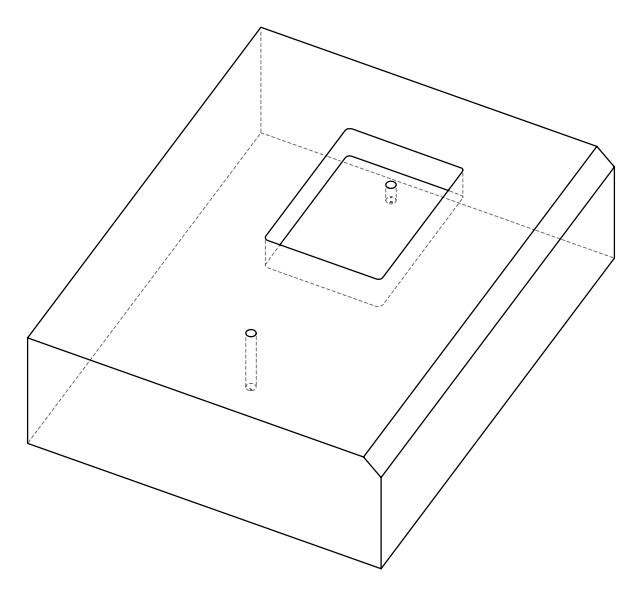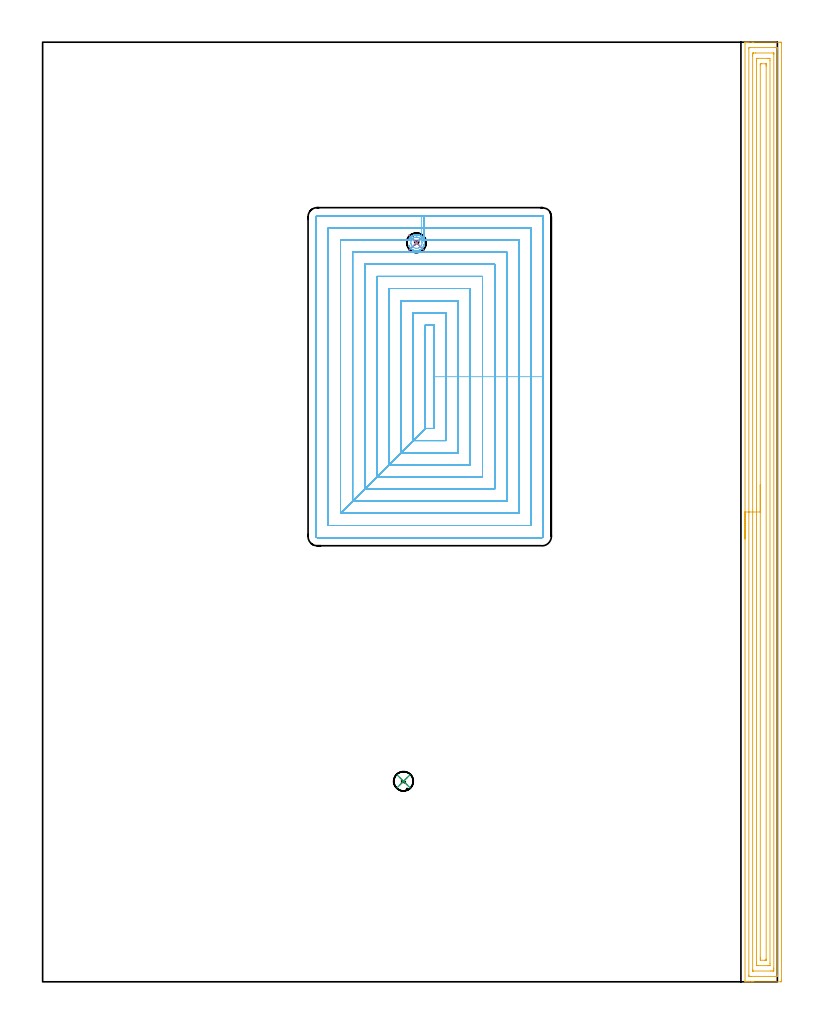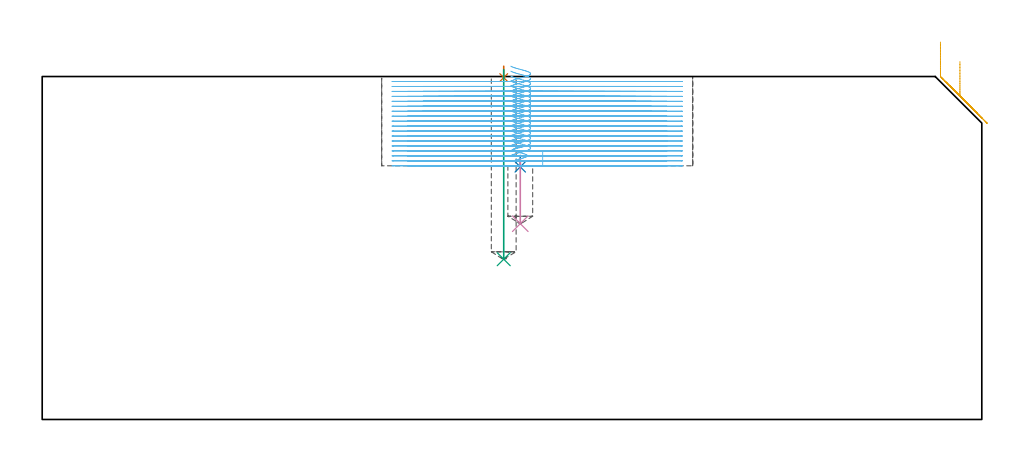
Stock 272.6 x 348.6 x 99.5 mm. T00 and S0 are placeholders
(PLAN: 6 operations, 3 tool changes, 107.4 min)
(1 SPOT_DRILL | STEP1POCKET | NXT0321_9005460120000 | 0.03 min | 0 mm3)
(2 SPOT_DRILL_1 | STEP1POCKET_1 | NXT0321_9005460120000 | 0.03 min | 2801 mm3)
(3 DRILL_BLIND_HOLE_INTO_CENTER | STEP1POCKET | UGT0301_192 | 0.22 min | 2084 mm3)
(4 DRILL_BLIND_HOLE_INTO_CENTER_1 | STEP1POCKET_1 | UGT0301_192 | 0.08 min | 642 mm3)
(5 AREA_MILL | FG_CHAMFER_SURFACE | UGT0205_001 | 14.22 min | 31768 mm3)
(6 MILL_RECTANGULAR_POCKET | POCKET_RECTANGULAR_STRAIGHT | NXT0201_008 | Follow Part, ap 1.5, ae 75% | 92.78 min | 289962 mm3)
(TOOL NXT0321_9005460120000 | NC Spot Drill, 142deg, 12mm, Carbide, Uncoated | D12 PA142 FL30 Z2)
(TOOL UGT0301_192 | Twist Drill 7.2 mm | D7.2 PA118 FL66 Z2)
(TOOL UGT0205_001 | Chamfer Mill 20 x 3 x 45 deg. | D20 FL50 Z2)
(TOOL NXT0201_008 | ENDMILL 6mm [2P460-0600-NA 1630] | D6 FL26 Z6)
(OP 1 SPOT_DRILL)
G17 G21 G94 G90
T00 M6
G54
G17 G0 G90 X133.9 Y74.4 S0 M3
G43 Z109.5 H0
G94 G81 G98 Z99.19 F250. R102.5
G80
M5
M2
(OP 2 SPOT_DRILL_1)
G17 G21 G94 G90
T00 M6
G54
G17 G0 G90 X138.7 Y274.2 S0 M3
G43 Z109.5 H0
G94 G81 G98 Z73.29 F250. R76.6
G80
M5
M2
(OP 3 DRILL_BLIND_HOLE_INTO_CENTER)
G17 G21 G94 G90
T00 M6
G54
G17 G0 G90 X133.9 Y74.4 S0 M3
G43 Z109.5 H0
G94 G81 G98 Z46.5 F250. R101.5
G80
M5
M2
(OP 4 DRILL_BLIND_HOLE_INTO_CENTER_1)
G17 G21 G94 G90
T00 M6
G54
G17 G0 G90 X138.7 Y274.2 S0 M3
G43 Z109.5 H0
G94 G81 G98 Z56.8 F250. R75.6
G80
M5
M2
(OP 5 AREA_MILL)
G17 G21 G94 G90
T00 M6
G54
G17 G0 G90 X260.6 Y164.3 S1061 M3
G43 Z109.5 H0
G94 G1 Y164.338 Z108.628 F250.
Y164.452 Z107.763
Y164.641 Z106.912
Y164.903 Z106.08
Y165.237 Z105.274
Y165.64 Z104.5
Y166.108 Z103.764
Y166.64 Z103.072
Y167.229 Z102.429
Y167.872 Z101.84
Y168.564 Z101.308
Y169.3 Z100.84
Y170.074 Z100.437
Y170.88 Z100.103
Y171.712 Z99.841
Y172.564 Z99.652
Y173.428 Z99.538
Y174.3 Z99.5
Y348.434
X260.603 Y348.591 Z99.488
X260.635 Y348.6 Z99.456
X261.001 Z99.099
X261.363 Z98.737
X262.025 Z98.07
X263.243 Z96.854
X263.8 Z96.295
X273.563 Z86.534
X273.843 Y348.598 Z86.254
X274.092 Y348.59 Z86.006
X274.099 Y348.34 Z85.999
X274.1 Y0.613 Z86.
X274.097 Y0.257 Z86.002
X274.092 Y0.01 Z86.006
X273.841 Y0. Z86.256
X263.8 Z96.295
X263.243 Z96.854
X262.912 Z97.184
X262.356 Z97.741
X262.025 Z98.07
X261.363 Z98.737
X261.001 Z99.099
X260.635 Z99.456
X260.603 Y0.009 Z99.488
X260.6 Y0.167 Z99.5
Y174.3
X262.014 Z98.086
Y346.211
X262.025 Y346.59 Z98.075
X262.517 Y346.599 Z97.583
X271.788 Y346.6 Z88.312
X272.28 Y346.599 Z87.82
X272.675 Y346.59 Z87.425
X272.686 Y346.201 Z87.414
Y346.191
Y2.389
X272.675 Y2.01 Z87.425
X272.183 Y2.001 Z87.917
X262.912 Y2. Z97.188
X262.42 Y2.001 Z97.68
X262.025 Y2.01 Z98.075
X262.014 Y2.399 Z98.086
Y2.409
Y174.3
X263.428 Z96.672
X263.429 Y343.522 Z96.671
X263.43 Y343.894 Z96.67
X263.435 Y344.415 Z96.665
X263.439 Y344.59 Z96.661
X263.619 Y344.597 Z96.481
X263.8 Y344.599 Z96.3
X264.504 Y344.6 Z95.596
X271.084 Y344.599 Z89.016
X271.207 Y344.597 Z88.893
X271.251 Y344.592 Z88.849
X271.266 Y344.588 Z88.834
X271.267 Y344.583 Z88.833
X271.27 Y344.539 Z88.83
X271.271 Y344.415 Z88.829
X271.272 Y344.041 Z88.828
X271.271 Y5.078 Z88.829
X271.27 Y4.706 Z88.83
X271.265 Y4.185 Z88.835
X271.261 Y4.01 Z88.839
X271.081 Y4.003 Z89.019
X270.9 Y4.001 Z89.2
X270.197 Y4. Z89.903
X263.616 Y4.001 Z96.484
X263.493 Y4.003 Z96.607
X263.45 Y4.008 Z96.65
X263.434 Y4.012 Z96.666
X263.433 Y4.017 Z96.667
X263.43 Y4.061 Z96.67
X263.429 Y4.185 Z96.671
X263.428 Y4.559 Z96.672
Y174.3
X264.843 Z95.257
Y341.736
X264.847 Y342.468 Z95.253
X264.85 Y342.575 Z95.25
X264.855 Y342.591 Z95.245
X264.878 Y342.594 Z95.222
X264.931 Y342.597 Z95.169
X265.146 Y342.599 Z94.954
X265.575 Y342.6 Z94.525
X269.154 Z90.946
X269.564 Y342.594 Z90.536
X269.769 Y342.59 Z90.331
X269.851 Y342.577 Z90.249
X269.857 Y341.736 Z90.243
Y6.864
X269.853 Y6.132 Z90.247
X269.85 Y6.025 Z90.25
X269.845 Y6.009 Z90.255
X269.822 Y6.006 Z90.278
X269.769 Y6.003 Z90.331
X269.555 Y6.001 Z90.545
X269.125 Y6. Z90.975
X265.546 Z94.554
X265.136 Y6.006 Z94.964
X264.931 Y6.01 Z95.169
X264.849 Y6.023 Z95.251
X264.843 Y6.864 Z95.257
Y174.3
X266.257 Z93.843
Y340.157
X266.258 Y340.364 Z93.842
X266.262 Y340.501 Z93.838
X266.267 Y340.59 Z93.833
X266.301 Y340.594 Z93.799
X266.462 Y340.598 Z93.638
X266.704 Y340.6 Z93.396
X268.33 Z91.77
X268.387 Y340.599 Z91.713
X268.418 Y340.595 Z91.682
X268.43 Y340.591 Z91.67
X268.436 Y340.569 Z91.664
X268.442 Y340.157 Z91.658
X268.443 Y339.95 Z91.657
Y339.743
Y8.443
X268.442 Y8.236 Z91.658
X268.438 Y8.099 Z91.662
X268.433 Y8.01 Z91.667
X268.399 Y8.006 Z91.701
X268.238 Y8.002 Z91.862
X267.996 Y8. Z92.104
X266.37 Z93.73
X266.313 Y8.001 Z93.787
X266.282 Y8.005 Z93.818
X266.27 Y8.009 Z93.83
X266.264 Y8.031 Z93.836
X266.258 Y8.443 Z93.842
X266.257 Y8.65 Z93.843
Y8.857
Y174.3
Y175.172 Z93.881
Y176.036 Z93.995
Y176.888 Z94.184
Y177.72 Z94.446
Y178.526 Z94.78
Y179.3 Z95.183
Y180.036 Z95.652
Y180.728 Z96.183
Y181.371 Z96.772
Y181.96 Z97.415
Y182.492 Z98.107
Y182.96 Z98.843
Y183.363 Z99.617
Y183.697 Z100.423
Y183.959 Z101.255
Y184.148 Z102.107
Y184.262 Z102.972
Y184.3 Z103.843
G0 Z109.5
M5
M2
(OP 6 MILL_RECTANGULAR_POCKET)
G17 G21 G94 G90
T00 M6
G54
G17 G0 G90 X135.961 Y272.996 S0 M3
G43 Z109.5 H1
Z102.5
G94 G1 X136.086 Y272.739 Z102.423 F250.
X136.287 Y272.427 Z102.324
X136.637 Y272.034 Z102.183
X137.038 Y271.705 Z102.044
X137.245 Y271.57 Z101.978
X137.759 Y271.35 Z101.828
X138.304 Y271.227 Z101.678
X138.863 Y271.205 Z101.528
X139.416 Y271.286 Z101.378
X139.651 Y271.363 Z101.312
X139.885 Y271.44 Z101.246
X140.204 Y271.597 Z101.151
X140.413 Y271.74 Z101.083
X140.788 Y272.053 Z100.952
X140.963 Y272.226 Z100.886
X141.306 Y272.714 Z100.726
X141.547 Y273.261 Z100.566
X141.676 Y273.844 Z100.406
X141.688 Y274.441 Z100.246
X141.583 Y275.029 Z100.086
X141.364 Y275.585 Z99.926
X141.041 Y276.087 Z99.766
X140.873 Y276.266 Z99.7
X140.701 Y276.443 Z99.634
X140.208 Y276.795 Z99.472
X139.655 Y277.043 Z99.31
X139.063 Y277.177 Z99.147
X138.458 Y277.191 Z98.985
X137.861 Y277.085 Z98.822
X137.391 Y276.898 Z98.687
X136.924 Y276.616 Z98.541
X136.724 Y276.467 Z98.474
X136.395 Y276.132 Z98.348
X136.25 Y275.93 Z98.281
X135.987 Y275.474 Z98.14
X135.925 Y275.34 Z98.101
X135.876 Y275.2 Z98.061
X110.5 F500.
Y173.8
X142. Y205.3
X145.2
Y243.7
X142.
Y205.3
X137.5 Y200.8
X149.7
Y248.2
X137.5
Y200.8
X133. Y196.3
X154.2
Y252.7
X133.
Y196.3
X128.5 Y191.8
X158.7
Y257.2
X128.5
Y191.8
X124. Y187.3
X163.2
Y261.7
X124.
Y187.3
X119.5 Y182.8
X167.7
Y266.2
X119.5
Y182.8
X115. Y178.3
X172.2
Y270.7
X115.
Y178.3
X110.5 Y173.8
X176.7
Y275.2
X141.518
Y279.7
X106.
Y169.3
X181.2
Y279.7
X141.518
Y284.2
X101.8
G3 X101.5 Y283.9 R0.3
G1 Y165.1
G3 X101.8 Y164.8 R0.3
G1 X185.4
G3 X185.7 Y165.1 R0.3
G1 Y283.9
G3 X185.4 Y284.2 R0.3
G1 X141.518
X140.518
G0 X135.961 Y272.995 Z101.061
G1 X136.086 Y272.739 Z100.985 F250.
X136.287 Y272.427 Z100.885
X136.637 Y272.035 Z100.744
X137.044 Y271.701 Z100.603
X137.251 Y271.567 Z100.537
X137.771 Y271.346 Z100.386
X138.323 Y271.225 Z100.234
X138.887 Y271.207 Z100.083
X139.446 Y271.293 Z99.932
X139.679 Y271.373 Z99.865
X139.913 Y271.452 Z99.799
X140.204 Y271.597 Z99.712
X140.413 Y271.74 Z99.644
X140.788 Y272.053 Z99.514
X140.963 Y272.226 Z99.448
X141.306 Y272.714 Z99.288
X141.547 Y273.261 Z99.128
X141.676 Y273.844 Z98.968
X141.688 Y274.441 Z98.808
X141.583 Y275.029 Z98.648
X141.364 Y275.585 Z98.488
X141.041 Y276.087 Z98.328
X140.873 Y276.266 Z98.262
X140.701 Y276.443 Z98.195
X140.216 Y276.791 Z98.036
X139.673 Y277.037 Z97.876
X139.092 Y277.173 Z97.716
X138.495 Y277.193 Z97.556
X137.907 Y277.097 Z97.396
X137.674 Y277.015 Z97.33
X137.529 Y276.964 Z97.289
X137.391 Y276.898 Z97.248
X136.924 Y276.616 Z97.102
X136.724 Y276.467 Z97.035
X136.395 Y276.132 Z96.909
X136.25 Y275.93 Z96.843
X135.987 Y275.474 Z96.701
X135.925 Y275.34 Z96.662
X135.876 Y275.2 Z96.622
X110.5 F500.
Y173.8
X142. Y205.3
X145.2
Y243.7
X142.
Y205.3
X137.5 Y200.8
X149.7
Y248.2
X137.5
Y200.8
X133. Y196.3
X154.2
Y252.7
X133.
Y196.3
X128.5 Y191.8
X158.7
Y257.2
X128.5
Y191.8
X124. Y187.3
X163.2
Y261.7
X124.
Y187.3
X119.5 Y182.8
X167.7
Y266.2
X119.5
Y182.8
X115. Y178.3
X172.2
Y270.7
X115.
Y178.3
X110.5 Y173.8
X176.7
Y275.2
X141.518
Y279.7
X106.
Y169.3
X181.2
Y279.7
X141.518
Y284.2
X101.8
G3 X101.5 Y283.9 R0.3
G1 Y165.1
G3 X101.8 Y164.8 R0.3
G1 X185.4
G3 X185.7 Y165.1 R0.3
G1 Y283.9
G3 X185.4 Y284.2 R0.3
G1 X141.518
X140.518
G0 X135.96 Y272.997 Z99.622
G1 X136.086 Y272.739 Z99.545 F250.
X136.287 Y272.426 Z99.446
X136.636 Y272.036 Z99.305
X137.038 Y271.705 Z99.166
X137.171 Y271.618 Z99.123
X137.312 Y271.546 Z99.081
X137.532 Y271.433 Z99.015
X138.198 Y271.242 Z98.829
X138.889 Y271.206 Z98.643
X139.572 Y271.328 Z98.458
X140.209 Y271.6 Z98.272
X140.412 Y271.739 Z98.206
X140.791 Y272.056 Z98.074
X140.966 Y272.229 Z98.008
X141.309 Y272.717 Z97.848
X141.549 Y273.263 Z97.688
X141.677 Y273.846 Z97.528
X141.689 Y274.442 Z97.368
X141.584 Y275.029 Z97.208
X141.365 Y275.584 Z97.049
X141.042 Y276.086 Z96.889
X140.874 Y276.265 Z96.823
X140.702 Y276.442 Z96.757
X140.163 Y276.82 Z96.58
X139.556 Y277.074 Z96.404
X138.909 Y277.192 Z96.228
X138.251 Y277.168 Z96.051
X137.614 Y277.004 Z95.875
X137.391 Y276.898 Z95.809
X136.924 Y276.616 Z95.663
X136.724 Y276.467 Z95.596
X136.395 Y276.132 Z95.47
X136.25 Y275.93 Z95.404
X135.987 Y275.474 Z95.263
X135.925 Y275.34 Z95.223
X135.876 Y275.2 Z95.183
X110.5 F500.
Y173.8
X142. Y205.3
X145.2
Y243.7
X142.
Y205.3
X137.5 Y200.8
X149.7
Y248.2
X137.5
Y200.8
X133. Y196.3
X154.2
Y252.7
X133.
Y196.3
X128.5 Y191.8
X158.7
Y257.2
X128.5
Y191.8
X124. Y187.3
X163.2
Y261.7
X124.
Y187.3
X119.5 Y182.8
X167.7
Y266.2
X119.5
Y182.8
X115. Y178.3
X172.2
Y270.7
X115.
Y178.3
X110.5 Y173.8
X176.7
Y275.2
X141.519
Y279.7
X106.
Y169.3
X181.2
Y279.7
X141.519
Y284.2
X101.8
G3 X101.5 Y283.9 R0.3
G1 Y165.1
G3 X101.8 Y164.8 R0.3
G1 X185.4
G3 X185.7 Y165.1 R0.3
G1 Y283.9
G3 X185.4 Y284.2 R0.3
G1 X141.519
X140.519
G0 X135.96 Y272.997 Z98.183
G1 X136.086 Y272.739 Z98.106 F250.
X136.287 Y272.426 Z98.007
X136.635 Y272.037 Z97.867
X137.038 Y271.705 Z97.727
X137.17 Y271.619 Z97.685
X137.31 Y271.547 Z97.643
X137.529 Y271.434 Z97.576
X138.195 Y271.242 Z97.391
X138.888 Y271.206 Z97.205
X139.571 Y271.327 Z97.019
X140.209 Y271.6 Z96.833
X140.412 Y271.739 Z96.767
X140.791 Y272.056 Z96.635
X140.966 Y272.229 Z96.569
X141.309 Y272.717 Z96.409
X141.549 Y273.263 Z96.249
X141.677 Y273.846 Z96.089
X141.689 Y274.442 Z95.929
X141.584 Y275.029 Z95.77
X141.365 Y275.584 Z95.61
X141.042 Y276.086 Z95.45
X140.874 Y276.265 Z95.384
X140.702 Y276.442 Z95.318
X140.163 Y276.82 Z95.142
X139.556 Y277.074 Z94.965
X138.909 Y277.192 Z94.789
X138.251 Y277.168 Z94.613
X137.614 Y277.004 Z94.436
X137.391 Y276.898 Z94.37
X136.924 Y276.616 Z94.224
X136.724 Y276.467 Z94.157
X136.395 Y276.132 Z94.032
X136.25 Y275.93 Z93.965
X135.987 Y275.474 Z93.824
X135.925 Y275.34 Z93.784
X135.876 Y275.2 Z93.744
X110.5 F500.
Y173.8
X142. Y205.3
X145.2
Y243.7
X142.
Y205.3
X137.5 Y200.8
X149.7
Y248.2
X137.5
Y200.8
X133. Y196.3
X154.2
Y252.7
X133.
Y196.3
X128.5 Y191.8
X158.7
Y257.2
X128.5
Y191.8
X124. Y187.3
X163.2
Y261.7
X124.
Y187.3
X119.5 Y182.8
X167.7
Y266.2
X119.5
Y182.8
X115. Y178.3
X172.2
Y270.7
X115.
Y178.3
X110.5 Y173.8
X176.7
Y275.2
X141.519
Y279.7
X106.
Y169.3
X181.2
Y279.7
X141.519
Y284.2
X101.8
G3 X101.5 Y283.9 R0.3
G1 Y165.1
G3 X101.8 Y164.8 R0.3
G1 X185.4
G3 X185.7 Y165.1 R0.3
G1 Y283.9
G3 X185.4 Y284.2 R0.3
G1 X141.519
X140.519
G0 X135.96 Y272.997 Z96.744
G1 X136.086 Y272.739 Z96.667 F250.
X136.287 Y272.426 Z96.568
X136.633 Y272.038 Z96.428
X137.038 Y271.705 Z96.288
X137.171 Y271.618 Z96.245
X137.313 Y271.546 Z96.203
X137.532 Y271.433 Z96.137
X138.198 Y271.242 Z95.951
X138.89 Y271.206 Z95.765
X139.572 Y271.328 Z95.58
X140.209 Y271.6 Z95.394
X140.412 Y271.739 Z95.328
X140.791 Y272.056 Z95.196
X140.966 Y272.229 Z95.13
X141.309 Y272.717 Z94.97
X141.549 Y273.263 Z94.81
X141.677 Y273.846 Z94.65
X141.689 Y274.442 Z94.491
X141.584 Y275.029 Z94.331
X141.365 Y275.584 Z94.171
X141.042 Y276.086 Z94.011
X140.874 Y276.265 Z93.945
X140.702 Y276.442 Z93.879
X140.163 Y276.82 Z93.703
X139.556 Y277.074 Z93.526
X138.909 Y277.192 Z93.35
X138.251 Y277.168 Z93.174
X137.614 Y277.004 Z92.997
X137.391 Y276.898 Z92.931
X136.924 Y276.616 Z92.785
X136.724 Y276.467 Z92.718
X136.395 Y276.132 Z92.593
X136.25 Y275.93 Z92.526
X135.987 Y275.474 Z92.385
X135.925 Y275.34 Z92.345
X135.876 Y275.2 Z92.305
X110.5 F500.
Y173.8
X142. Y205.3
X145.2
Y243.7
X142.
Y205.3
X137.5 Y200.8
X149.7
Y248.2
X137.5
Y200.8
X133. Y196.3
X154.2
Y252.7
X133.
Y196.3
X128.5 Y191.8
X158.7
Y257.2
X128.5
Y191.8
X124. Y187.3
X163.2
Y261.7
X124.
Y187.3
X119.5 Y182.8
X167.7
Y266.2
X119.5
Y182.8
X115. Y178.3
X172.2
Y270.7
X115.
Y178.3
X110.5 Y173.8
X176.7
Y275.2
X141.519
Y279.7
X106.
Y169.3
X181.2
Y279.7
X141.519
Y284.2
X101.8
G3 X101.5 Y283.9 R0.3
G1 Y165.1
G3 X101.8 Y164.8 R0.3
G1 X185.4
G3 X185.7 Y165.1 R0.3
G1 Y283.9
G3 X185.4 Y284.2 R0.3
G1 X141.519
X140.519
G0 X135.96 Y272.997 Z95.305
G1 X136.086 Y272.739 Z95.228 F250.
X136.287 Y272.426 Z95.129
X136.632 Y272.039 Z94.99
X137.039 Y271.705 Z94.849
X137.17 Y271.619 Z94.807
X137.309 Y271.548 Z94.765
X137.528 Y271.435 Z94.699
X138.195 Y271.242 Z94.513
X138.888 Y271.206 Z94.327
X139.571 Y271.327 Z94.141
X140.209 Y271.6 Z93.955
X140.412 Y271.739 Z93.889
X140.791 Y272.056 Z93.757
X140.966 Y272.229 Z93.691
X141.309 Y272.717 Z93.531
X141.549 Y273.263 Z93.371
X141.677 Y273.846 Z93.211
X141.689 Y274.442 Z93.052
X141.584 Y275.029 Z92.892
X141.365 Y275.584 Z92.732
X141.042 Y276.086 Z92.572
X140.874 Y276.265 Z92.506
X140.702 Y276.442 Z92.44
X140.163 Y276.82 Z92.264
X139.556 Y277.074 Z92.087
X138.909 Y277.192 Z91.911
X138.251 Y277.168 Z91.735
X137.614 Y277.004 Z91.559
X137.391 Y276.898 Z91.492
X136.924 Y276.616 Z91.346
X136.724 Y276.467 Z91.279
X136.395 Y276.132 Z91.154
X136.25 Y275.93 Z91.087
X135.987 Y275.474 Z90.946
X135.925 Y275.34 Z90.906
X135.876 Y275.2 Z90.867
X110.5 F500.
Y173.8
X142. Y205.3
X145.2
Y243.7
X142.
Y205.3
X137.5 Y200.8
X149.7
Y248.2
X137.5
Y200.8
X133. Y196.3
X154.2
Y252.7
X133.
Y196.3
X128.5 Y191.8
X158.7
Y257.2
X128.5
Y191.8
X124. Y187.3
X163.2
Y261.7
X124.
Y187.3
X119.5 Y182.8
X167.7
Y266.2
X119.5
Y182.8
X115. Y178.3
X172.2
Y270.7
X115.
Y178.3
X110.5 Y173.8
X176.7
Y275.2
X141.519
Y279.7
X106.
Y169.3
X181.2
Y279.7
X141.519
Y284.2
X101.8
G3 X101.5 Y283.9 R0.3
G1 Y165.1
G3 X101.8 Y164.8 R0.3
G1 X185.4
G3 X185.7 Y165.1 R0.3
G1 Y283.9
G3 X185.4 Y284.2 R0.3
G1 X141.519
X140.519
G0 X135.959 Y273.001 Z93.867
G1 X136.086 Y272.739 Z93.789 F250.
X136.287 Y272.427 Z93.689
X136.531 Y272.153 Z93.591
X136.632 Y272.039 Z93.55
X136.981 Y271.752 Z93.429
X137.182 Y271.611 Z93.363
X137.613 Y271.402 Z93.235
X137.848 Y271.332 Z93.169
X138.085 Y271.263 Z93.103
X138.726 Y271.2 Z92.93
X139.367 Y271.274 Z92.758
X139.977 Y271.481 Z92.585
X140.192 Y271.602 Z92.519
X140.319 Y271.676 Z92.479
X140.439 Y271.762 Z92.44
X140.784 Y272.05 Z92.319
X141.089 Y272.381 Z92.199
X141.393 Y272.879 Z92.043
X141.597 Y273.425 Z91.886
X141.692 Y274.001 Z91.73
X141.674 Y274.585 Z91.573
X141.545 Y275.154 Z91.417
X141.309 Y275.688 Z91.261
X141.172 Y275.891 Z91.195
X141.032 Y276.093 Z91.129
X140.598 Y276.524 Z90.965
X140.087 Y276.858 Z90.802
X139.52 Y277.084 Z90.638
X139.279 Y277.132 Z90.572
X139.036 Y277.18 Z90.506
X138.455 Y277.19 Z90.35
X137.883 Y277.091 Z90.194
X137.651 Y277.006 Z90.128
X137.516 Y276.957 Z90.09
X137.386 Y276.895 Z90.051
X137.318 Y276.854 Z90.03
X136.924 Y276.616 Z89.907
X136.896 Y276.595 Z89.897
X136.606 Y276.345 Z89.795
X136.511 Y276.247 Z89.758
X136.252 Y275.931 Z89.649
X135.986 Y275.473 Z89.507
X135.925 Y275.339 Z89.467
X135.876 Y275.2 Z89.428
X110.5 F500.
Y173.8
X142. Y205.3
X145.2
Y243.7
X142.
Y205.3
X137.5 Y200.8
X149.7
Y248.2
X137.5
Y200.8
X133. Y196.3
X154.2
Y252.7
X133.
Y196.3
X128.5 Y191.8
X158.7
Y257.2
X128.5
Y191.8
X124. Y187.3
X163.2
Y261.7
X124.
Y187.3
X119.5 Y182.8
X167.7
Y266.2
X119.5
Y182.8
X115. Y178.3
X172.2
Y270.7
X115.
Y178.3
X110.5 Y173.8
X176.7
Y275.2
X141.519
Y279.7
X106.
Y169.3
X181.2
Y279.7
X141.519
Y284.2
X101.8
G3 X101.5 Y283.9 R0.3
G1 Y165.1
G3 X101.8 Y164.8 R0.3
G1 X185.4
G3 X185.7 Y165.1 R0.3
G1 Y283.9
G3 X185.4 Y284.2 R0.3
G1 X141.519
X140.519
G0 X135.959 Y273. Z92.428
G1 X136.086 Y272.739 Z92.35 F250.
X136.287 Y272.427 Z92.25
X136.634 Y272.037 Z92.111
X136.978 Y271.754 Z91.991
X137.179 Y271.613 Z91.925
X137.518 Y271.441 Z91.823
X137.751 Y271.363 Z91.758
X137.986 Y271.286 Z91.692
X138.639 Y271.202 Z91.515
X139.296 Y271.26 Z91.338
X139.925 Y271.457 Z91.162
X140.142 Y271.574 Z91.095
X140.357 Y271.693 Z91.03
X140.681 Y271.941 Z90.921
X140.851 Y272.117 Z90.855
X141.021 Y272.295 Z90.789
X141.354 Y272.801 Z90.627
X141.579 Y273.364 Z90.464
X141.688 Y273.96 Z90.302
X141.676 Y274.565 Z90.14
X141.544 Y275.157 Z89.977
X141.296 Y275.71 Z89.815
X141.157 Y275.912 Z89.749
X141.015 Y276.113 Z89.683
X140.584 Y276.535 Z89.522
X140.079 Y276.863 Z89.36
X139.519 Y277.084 Z89.199
X139.277 Y277.132 Z89.133
X139.035 Y277.18 Z89.067
X138.455 Y277.19 Z88.911
X137.883 Y277.091 Z88.756
X137.651 Y277.006 Z88.689
X137.516 Y276.957 Z88.651
X137.386 Y276.895 Z88.612
X137.318 Y276.854 Z88.591
X136.924 Y276.616 Z88.468
X136.896 Y276.595 Z88.458
X136.606 Y276.345 Z88.356
X136.511 Y276.247 Z88.319
X136.252 Y275.931 Z88.21
X135.986 Y275.473 Z88.068
X135.925 Y275.339 Z88.028
X135.876 Y275.2 Z87.989
X110.5 F500.
Y173.8
X142. Y205.3
X145.2
Y243.7
X142.
Y205.3
X137.5 Y200.8
X149.7
Y248.2
X137.5
Y200.8
X133. Y196.3
X154.2
Y252.7
X133.
Y196.3
X128.5 Y191.8
X158.7
Y257.2
X128.5
Y191.8
X124. Y187.3
X163.2
Y261.7
X124.
Y187.3
X119.5 Y182.8
X167.7
Y266.2
X119.5
Y182.8
X115. Y178.3
X172.2
Y270.7
X115.
Y178.3
X110.5 Y173.8
X176.7
Y275.2
X141.518
Y279.7
X106.
Y169.3
X181.2
Y279.7
X141.518
Y284.2
X101.8
G3 X101.5 Y283.9 R0.3
G1 Y165.1
G3 X101.8 Y164.8 R0.3
G1 X185.4
G3 X185.7 Y165.1 R0.3
G1 Y283.9
G3 X185.4 Y284.2 R0.3
G1 X141.518
X140.518
G0 X135.961 Y272.996 Z90.989
G1 X136.086 Y272.739 Z90.912 F250.
X136.287 Y272.426 Z90.813
X136.636 Y272.035 Z90.672
X137.044 Y271.702 Z90.531
X137.251 Y271.567 Z90.465
X137.769 Y271.346 Z90.314
X138.32 Y271.225 Z90.163
X138.883 Y271.206 Z90.012
X139.44 Y271.292 Z89.861
X139.674 Y271.371 Z89.795
X139.908 Y271.45 Z89.729
X140.204 Y271.597 Z89.64
X140.413 Y271.74 Z89.572
X140.788 Y272.053 Z89.441
X140.963 Y272.226 Z89.375
X141.306 Y272.714 Z89.215
X141.547 Y273.261 Z89.055
X141.676 Y273.844 Z88.895
X141.688 Y274.441 Z88.735
X141.583 Y275.029 Z88.575
X141.364 Y275.584 Z88.415
X141.041 Y276.086 Z88.255
X140.873 Y276.266 Z88.19
X140.701 Y276.443 Z88.123
X140.211 Y276.793 Z87.962
X139.662 Y277.041 Z87.801
X139.075 Y277.175 Z87.639
X138.473 Y277.192 Z87.478
X137.879 Y277.09 Z87.316
X137.391 Y276.898 Z87.176
X136.924 Y276.616 Z87.03
X136.724 Y276.467 Z86.963
X136.395 Y276.132 Z86.837
X136.25 Y275.93 Z86.77
X135.987 Y275.474 Z86.629
X135.925 Y275.34 Z86.59
X135.876 Y275.2 Z86.55
X110.5 F500.
Y173.8
X142. Y205.3
X145.2
Y243.7
X142.
Y205.3
X137.5 Y200.8
X149.7
Y248.2
X137.5
Y200.8
X133. Y196.3
X154.2
Y252.7
X133.
Y196.3
X128.5 Y191.8
X158.7
Y257.2
X128.5
Y191.8
X124. Y187.3
X163.2
Y261.7
X124.
Y187.3
X119.5 Y182.8
X167.7
Y266.2
X119.5
Y182.8
X115. Y178.3
X172.2
Y270.7
X115.
Y178.3
X110.5 Y173.8
X176.7
Y275.2
X141.518
Y279.7
X106.
Y169.3
X181.2
Y279.7
X141.518
Y284.2
X101.8
G3 X101.5 Y283.9 R0.3
G1 Y165.1
G3 X101.8 Y164.8 R0.3
G1 X185.4
G3 X185.7 Y165.1 R0.3
G1 Y283.9
G3 X185.4 Y284.2 R0.3
G1 X141.518
X140.518
G0 X135.96 Y272.997 Z89.55
G1 X136.086 Y272.739 Z89.473 F250.
X136.287 Y272.426 Z89.373
X136.636 Y272.035 Z89.233
X137.038 Y271.705 Z89.094
X137.172 Y271.618 Z89.051
X137.313 Y271.545 Z89.008
X137.533 Y271.433 Z88.942
X138.199 Y271.242 Z88.756
X138.89 Y271.206 Z88.571
X139.572 Y271.328 Z88.385
X140.209 Y271.6 Z88.2
X140.412 Y271.739 Z88.134
X140.791 Y272.056 Z88.001
X140.966 Y272.229 Z87.936
X141.309 Y272.717 Z87.776
X141.549 Y273.263 Z87.616
X141.677 Y273.846 Z87.456
X141.689 Y274.442 Z87.296
X141.584 Y275.029 Z87.136
X141.365 Y275.584 Z86.976
X141.042 Y276.086 Z86.817
X140.874 Y276.265 Z86.751
X140.702 Y276.442 Z86.685
X140.163 Y276.82 Z86.508
X139.556 Y277.074 Z86.332
X138.909 Y277.192 Z86.156
X138.251 Y277.168 Z85.979
X137.614 Y277.004 Z85.803
X137.391 Y276.898 Z85.737
X136.924 Y276.616 Z85.591
X136.724 Y276.467 Z85.524
X136.395 Y276.132 Z85.398
X136.25 Y275.93 Z85.331
X135.987 Y275.474 Z85.19
X135.925 Y275.34 Z85.151
X135.876 Y275.2 Z85.111
X110.5 F500.
Y173.8
X142. Y205.3
X145.2
Y243.7
X142.
Y205.3
X137.5 Y200.8
X149.7
Y248.2
X137.5
Y200.8
X133. Y196.3
X154.2
Y252.7
X133.
Y196.3
X128.5 Y191.8
X158.7
Y257.2
X128.5
Y191.8
X124. Y187.3
X163.2
Y261.7
X124.
Y187.3
X119.5 Y182.8
X167.7
Y266.2
X119.5
Y182.8
X115. Y178.3
X172.2
Y270.7
X115.
Y178.3
X110.5 Y173.8
X176.7
Y275.2
X141.519
Y279.7
X106.
Y169.3
X181.2
Y279.7
X141.519
Y284.2
X101.8
G3 X101.5 Y283.9 R0.3
G1 Y165.1
G3 X101.8 Y164.8 R0.3
G1 X185.4
G3 X185.7 Y165.1 R0.3
G1 Y283.9
G3 X185.4 Y284.2 R0.3
G1 X141.519
X140.519
G0 X135.96 Y272.997 Z88.111
G1 X136.086 Y272.739 Z88.034 F250.
X136.287 Y272.426 Z87.934
X136.635 Y272.036 Z87.794
X137.038 Y271.705 Z87.655
X137.17 Y271.619 Z87.612
X137.31 Y271.547 Z87.57
X137.529 Y271.434 Z87.504
X138.196 Y271.242 Z87.318
X138.888 Y271.206 Z87.133
X139.571 Y271.327 Z86.947
X140.209 Y271.6 Z86.761
X140.412 Y271.739 Z86.695
X140.791 Y272.056 Z86.563
X140.966 Y272.229 Z86.497
X141.309 Y272.717 Z86.337
X141.549 Y273.263 Z86.177
X141.677 Y273.846 Z86.017
X141.689 Y274.442 Z85.857
X141.584 Y275.029 Z85.697
X141.365 Y275.584 Z85.537
X141.042 Y276.086 Z85.378
X140.874 Y276.265 Z85.312
X140.702 Y276.442 Z85.246
X140.163 Y276.82 Z85.069
X139.556 Y277.074 Z84.893
X138.909 Y277.192 Z84.717
X138.251 Y277.168 Z84.54
X137.614 Y277.004 Z84.364
X137.391 Y276.898 Z84.298
X136.924 Y276.616 Z84.152
X136.724 Y276.467 Z84.085
X136.395 Y276.132 Z83.959
X136.25 Y275.93 Z83.893
X135.987 Y275.474 Z83.751
X135.925 Y275.34 Z83.712
X135.876 Y275.2 Z83.672
X110.5 F500.
Y173.8
X142. Y205.3
X145.2
Y243.7
X142.
Y205.3
X137.5 Y200.8
X149.7
Y248.2
X137.5
Y200.8
X133. Y196.3
X154.2
Y252.7
X133.
Y196.3
X128.5 Y191.8
X158.7
Y257.2
X128.5
Y191.8
X124. Y187.3
X163.2
Y261.7
X124.
Y187.3
X119.5 Y182.8
X167.7
Y266.2
X119.5
Y182.8
X115. Y178.3
X172.2
Y270.7
X115.
Y178.3
X110.5 Y173.8
X176.7
Y275.2
X141.519
Y279.7
X106.
Y169.3
X181.2
Y279.7
X141.519
Y284.2
X101.8
G3 X101.5 Y283.9 R0.3
G1 Y165.1
G3 X101.8 Y164.8 R0.3
G1 X185.4
G3 X185.7 Y165.1 R0.3
G1 Y283.9
G3 X185.4 Y284.2 R0.3
G1 X141.519
X140.519
G0 X135.96 Y272.997 Z86.672
G1 X136.086 Y272.739 Z86.595 F250.
X136.287 Y272.426 Z86.496
X136.634 Y272.037 Z86.356
X137.038 Y271.705 Z86.216
X137.17 Y271.619 Z86.174
X137.309 Y271.547 Z86.132
X137.529 Y271.434 Z86.065
X138.195 Y271.242 Z85.88
X138.888 Y271.206 Z85.694
X139.571 Y271.327 Z85.508
X140.209 Y271.6 Z85.322
X140.412 Y271.739 Z85.256
X140.791 Y272.056 Z85.124
X140.966 Y272.229 Z85.058
X141.309 Y272.717 Z84.898
X141.549 Y273.263 Z84.738
X141.677 Y273.846 Z84.578
X141.689 Y274.442 Z84.418
X141.584 Y275.029 Z84.258
X141.365 Y275.584 Z84.099
X141.042 Y276.086 Z83.939
X140.874 Y276.265 Z83.873
X140.702 Y276.442 Z83.807
X140.163 Y276.82 Z83.63
X139.556 Y277.074 Z83.454
X138.909 Y277.192 Z83.278
X138.251 Y277.168 Z83.102
X137.614 Y277.004 Z82.925
X137.391 Y276.898 Z82.859
X136.924 Y276.616 Z82.713
X136.724 Y276.467 Z82.646
X136.395 Y276.132 Z82.52
X136.25 Y275.93 Z82.454
X135.987 Y275.474 Z82.313
X135.925 Y275.34 Z82.273
X135.876 Y275.2 Z82.233
X110.5 F500.
Y173.8
X142. Y205.3
X145.2
Y243.7
X142.
Y205.3
X137.5 Y200.8
X149.7
Y248.2
X137.5
Y200.8
X133. Y196.3
X154.2
Y252.7
X133.
Y196.3
X128.5 Y191.8
X158.7
Y257.2
X128.5
Y191.8
X124. Y187.3
X163.2
Y261.7
X124.
Y187.3
X119.5 Y182.8
X167.7
Y266.2
X119.5
Y182.8
X115. Y178.3
X172.2
Y270.7
X115.
Y178.3
X110.5 Y173.8
X176.7
Y275.2
X141.519
Y279.7
X106.
Y169.3
X181.2
Y279.7
X141.519
Y284.2
X101.8
G3 X101.5 Y283.9 R0.3
G1 Y165.1
G3 X101.8 Y164.8 R0.3
G1 X185.4
G3 X185.7 Y165.1 R0.3
G1 Y283.9
G3 X185.4 Y284.2 R0.3
G1 X141.519
X140.519
G0 X135.96 Y272.997 Z85.233
G1 X136.086 Y272.739 Z85.156 F250.
X136.287 Y272.426 Z85.057
X136.633 Y272.038 Z84.917
X137.038 Y271.705 Z84.777
X137.172 Y271.618 Z84.734
X137.314 Y271.545 Z84.691
X137.533 Y271.432 Z84.625
X138.199 Y271.242 Z84.44
X138.89 Y271.206 Z84.254
X139.572 Y271.328 Z84.069
X140.209 Y271.6 Z83.883
X140.412 Y271.739 Z83.817
X140.791 Y272.056 Z83.685
X140.966 Y272.229 Z83.619
X141.309 Y272.717 Z83.459
X141.549 Y273.263 Z83.299
X141.677 Y273.846 Z83.139
X141.689 Y274.442 Z82.979
X141.584 Y275.029 Z82.82
X141.365 Y275.584 Z82.66
X141.042 Y276.086 Z82.5
X140.874 Y276.265 Z82.434
X140.702 Y276.442 Z82.368
X140.163 Y276.82 Z82.192
X139.556 Y277.074 Z82.015
X138.909 Y277.192 Z81.839
X138.251 Y277.168 Z81.663
X137.614 Y277.004 Z81.486
X137.391 Y276.898 Z81.42
X136.924 Y276.616 Z81.274
X136.724 Y276.467 Z81.207
X136.395 Y276.132 Z81.082
X136.25 Y275.93 Z81.015
X135.987 Y275.474 Z80.874
X135.925 Y275.34 Z80.834
X135.876 Y275.2 Z80.794
X110.5 F500.
Y173.8
X142. Y205.3
X145.2
Y243.7
X142.
Y205.3
X137.5 Y200.8
X149.7
Y248.2
X137.5
Y200.8
X133. Y196.3
X154.2
Y252.7
X133.
Y196.3
X128.5 Y191.8
X158.7
Y257.2
X128.5
Y191.8
X124. Y187.3
X163.2
Y261.7
X124.
Y187.3
X119.5 Y182.8
X167.7
Y266.2
X119.5
Y182.8
X115. Y178.3
X172.2
Y270.7
X115.
Y178.3
X110.5 Y173.8
X176.7
Y275.2
X141.519
Y279.7
X106.
Y169.3
X181.2
Y279.7
X141.519
Y284.2
X101.8
G3 X101.5 Y283.9 R0.3
G1 Y165.1
G3 X101.8 Y164.8 R0.3
G1 X185.4
G3 X185.7 Y165.1 R0.3
G1 Y283.9
G3 X185.4 Y284.2 R0.3
G1 X141.519
X140.519
G0 X135.96 Y272.997 Z83.794
G1 X136.086 Y272.739 Z83.717 F250.
X136.287 Y272.426 Z83.618
X136.632 Y272.039 Z83.479
X137.039 Y271.705 Z83.338
X137.17 Y271.619 Z83.296
X137.311 Y271.547 Z83.253
X137.53 Y271.434 Z83.187
X138.196 Y271.242 Z83.002
X138.889 Y271.206 Z82.816
X139.571 Y271.328 Z82.63
X140.209 Y271.6 Z82.444
X140.412 Y271.739 Z82.378
X140.791 Y272.056 Z82.246
X140.966 Y272.229 Z82.18
X141.309 Y272.717 Z82.02
X141.549 Y273.263 Z81.86
X141.677 Y273.846 Z81.7
X141.689 Y274.442 Z81.541
X141.584 Y275.029 Z81.381
X141.365 Y275.584 Z81.221
X141.042 Y276.086 Z81.061
X140.874 Y276.265 Z80.995
X140.702 Y276.442 Z80.929
X140.163 Y276.82 Z80.753
X139.556 Y277.074 Z80.576
X138.909 Y277.192 Z80.4
X138.251 Y277.168 Z80.224
X137.614 Y277.004 Z80.047
X137.391 Y276.898 Z79.981
X136.924 Y276.616 Z79.835
X136.724 Y276.467 Z79.768
X136.395 Y276.132 Z79.643
X136.25 Y275.93 Z79.576
X135.987 Y275.474 Z79.435
X135.925 Y275.34 Z79.395
X135.876 Y275.2 Z79.356
X110.5 F500.
Y173.8
X142. Y205.3
X145.2
Y243.7
X142.
Y205.3
X137.5 Y200.8
X149.7
Y248.2
X137.5
Y200.8
X133. Y196.3
X154.2
Y252.7
X133.
Y196.3
X128.5 Y191.8
X158.7
Y257.2
X128.5
Y191.8
X124. Y187.3
X163.2
Y261.7
X124.
Y187.3
X119.5 Y182.8
X167.7
Y266.2
X119.5
Y182.8
X115. Y178.3
X172.2
Y270.7
X115.
Y178.3
X110.5 Y173.8
X176.7
Y275.2
X141.519
Y279.7
X106.
Y169.3
X181.2
Y279.7
X141.519
Y284.2
X101.8
G3 X101.5 Y283.9 R0.3
G1 Y165.1
G3 X101.8 Y164.8 R0.3
G1 X185.4
G3 X185.7 Y165.1 R0.3
G1 Y283.9
G3 X185.4 Y284.2 R0.3
G1 X141.519
X140.519
G0 X135.959 Y273.001 Z82.356
G1 X136.094 Y272.726 Z82.273 F250.
X136.287 Y272.427 Z82.178
X136.545 Y272.137 Z82.074
X136.631 Y272.04 Z82.039
X136.981 Y271.752 Z81.918
X137.182 Y271.611 Z81.852
X137.614 Y271.402 Z81.724
X137.849 Y271.332 Z81.658
X138.086 Y271.263 Z81.592
X138.726 Y271.2 Z81.419
X139.366 Y271.274 Z81.247
X139.976 Y271.48 Z81.074
X140.191 Y271.601 Z81.008
X140.319 Y271.676 Z80.968
X140.44 Y271.762 Z80.929
X140.784 Y272.05 Z80.808
X141.091 Y272.384 Z80.687
X141.395 Y272.882 Z80.53
X141.598 Y273.428 Z80.374
X141.692 Y274.004 Z80.218
X141.674 Y274.586 Z80.062
X141.545 Y275.154 Z79.906
X141.309 Y275.688 Z79.75
X141.172 Y275.891 Z79.684
X141.032 Y276.093 Z79.618
X140.593 Y276.528 Z79.452
X140.076 Y276.864 Z79.287
X139.501 Y277.089 Z79.122
X139.259 Y277.136 Z79.056
X139.017 Y277.182 Z78.99
X138.447 Y277.19 Z78.837
X137.885 Y277.091 Z78.684
X137.653 Y277.007 Z78.618
X137.517 Y276.958 Z78.579
X137.386 Y276.895 Z78.54
X136.924 Y276.616 Z78.396
X136.896 Y276.595 Z78.386
X136.606 Y276.345 Z78.284
X136.511 Y276.247 Z78.247
X136.252 Y275.931 Z78.138
X135.986 Y275.473 Z77.996
X135.973 Y275.444 Z77.987
X135.919 Y275.324 Z77.952
X135.876 Y275.2 Z77.917
X110.5 F500.
Y173.8
X142. Y205.3
X145.2
Y243.7
X142.
Y205.3
X137.5 Y200.8
X149.7
Y248.2
X137.5
Y200.8
X133. Y196.3
X154.2
Y252.7
X133.
Y196.3
X128.5 Y191.8
X158.7
Y257.2
X128.5
Y191.8
X124. Y187.3
X163.2
Y261.7
X124.
Y187.3
X119.5 Y182.8
X167.7
Y266.2
X119.5
Y182.8
X115. Y178.3
X172.2
Y270.7
X115.
Y178.3
X110.5 Y173.8
X176.7
Y275.2
X141.519
Y279.7
X106.
Y169.3
X181.2
Y279.7
X141.519
Y284.2
X101.8
G3 X101.5 Y283.9 R0.3
G1 Y165.1
G3 X101.8 Y164.8 R0.3
G1 X185.4
G3 X185.7 Y165.1 R0.3
G1 Y283.9
G3 X185.4 Y284.2 R0.3
G1 X141.519
X140.519
G0 X135.961 Y273. Z80.917
G1 X136.142 Y272.625 Z80.805 F250.
X136.287 Y272.427 Z80.739
X136.332 Y272.376 Z80.721
X136.635 Y272.036 Z80.599
X136.98 Y271.753 Z80.48
X137.18 Y271.612 Z80.414
X137.607 Y271.404 Z80.287
X137.843 Y271.334 Z80.221
X138.079 Y271.264 Z80.155
X138.723 Y271.2 Z79.981
X139.365 Y271.274 Z79.808
X139.978 Y271.481 Z79.635
X140.193 Y271.602 Z79.569
X140.32 Y271.676 Z79.529
X140.44 Y271.762 Z79.49
X140.784 Y272.05 Z79.37
X141.091 Y272.384 Z79.248
X141.395 Y272.882 Z79.092
X141.598 Y273.428 Z78.935
X141.692 Y274.004 Z78.779
X141.674 Y274.586 Z78.623
X141.545 Y275.154 Z78.467
X141.309 Y275.688 Z78.311
X141.172 Y275.891 Z78.245
X141.032 Y276.093 Z78.179
X140.593 Y276.528 Z78.014
X140.076 Y276.864 Z77.848
X139.501 Y277.089 Z77.683
X139.259 Y277.136 Z77.617
X139.017 Y277.182 Z77.551
X138.447 Y277.19 Z77.398
X137.885 Y277.091 Z77.245
X137.653 Y277.007 Z77.179
X137.517 Y276.958 Z77.14
X137.386 Y276.895 Z77.101
X136.924 Y276.616 Z76.957
X136.896 Y276.595 Z76.947
X136.606 Y276.345 Z76.845
X136.511 Y276.247 Z76.808
X136.252 Y275.931 Z76.699
X135.986 Y275.473 Z76.557
X135.924 Y275.339 Z76.517
X135.876 Y275.2 Z76.478
X110.5 F500.
Y173.8
X142. Y205.3
X145.2
Y243.7
X142.
Y205.3
X137.5 Y200.8
X149.7
Y248.2
X137.5
Y200.8
X133. Y196.3
X154.2
Y252.7
X133.
Y196.3
X128.5 Y191.8
X158.7
Y257.2
X128.5
Y191.8
X124. Y187.3
X163.2
Y261.7
X124.
Y187.3
X119.5 Y182.8
X167.7
Y266.2
X119.5
Y182.8
X115. Y178.3
X172.2
Y270.7
X115.
Y178.3
X110.5 Y173.8
X176.7
Y275.2
X141.519
Y279.7
X106.
Y169.3
X181.2
Y279.7
X141.519
Y284.2
X101.8
G3 X101.5 Y283.9 R0.3
G1 Y165.1
G3 X101.8 Y164.8 R0.3
G1 X185.4
G3 X185.7 Y165.1 R0.3
G1 Y283.9
G3 X185.4 Y284.2 R0.3
G1 X141.519
X140.519
G0 X139.921 Y275.874 Z79.478
G1 X139.625 Y276.064 Z79.383 F250.
X139.438 Y276.132 Z79.33
X139.248 Y276.205 Z79.276
X138.697 Y276.279 Z79.127
X138.147 Y276.205 Z78.978
X137.636 Y275.988 Z78.829
X137.471 Y275.868 Z78.774
X137.307 Y275.746 Z78.72
X136.987 Y275.379 Z78.589
X136.789 Y275.021 Z78.48
X136.648 Y274.542 Z78.346
X136.624 Y274.044 Z78.212
X136.658 Y273.842 Z78.157
X136.694 Y273.64 Z78.102
X136.819 Y273.305 Z78.007
X136.999 Y272.996 Z77.911
X137.133 Y272.84 Z77.856
X137.269 Y272.686 Z77.801
X137.745 Y272.355 Z77.645
X138.292 Y272.164 Z77.49
X138.871 Y272.129 Z77.335
X139.437 Y272.252 Z77.179
X139.623 Y272.341 Z77.124
X139.805 Y272.433 Z77.069
X140.187 Y272.743 Z76.938
X140.486 Y273.133 Z76.806
X140.685 Y273.582 Z76.674
X140.774 Y274.066 Z76.543
X140.768 Y274.27 Z76.488
X140.763 Y274.472 Z76.434
X140.681 Y274.846 Z76.331
X140.53 Y275.198 Z76.229
X140.317 Y275.516 Z76.126
X140.174 Y275.659 Z76.072
X140.035 Y275.8 Z76.019
X139.625 Y276.064 Z75.888
X139.438 Y276.132 Z75.835
X139.248 Y276.205 Z75.78
X138.697 Y276.279 Z75.631
X138.147 Y276.205 Z75.482
X137.636 Y275.988 Z75.334
X137.471 Y275.868 Z75.279
X137.307 Y275.746 Z75.224
X136.987 Y275.379 Z75.094
X136.888 Y275.2 Z75.039
X110.5 F500.
Y173.8
X142. Y205.3
X145.2
Y243.7
X142.
Y205.3
X137.5 Y200.8
X149.7
Y248.2
X137.5
Y200.8
X133. Y196.3
X154.2
Y252.7
X133.
Y196.3
X128.5 Y191.8
X158.7
Y257.2
X128.5
Y191.8
X124. Y187.3
X163.2
Y261.7
X124.
Y187.3
X119.5 Y182.8
X167.7
Y266.2
X119.5
Y182.8
X115. Y178.3
X172.2
Y270.7
X115.
Y178.3
X110.5 Y173.8
X176.7
Y275.2
X140.518
Y279.7
X106.
Y169.3
X181.2
Y279.7
X140.518
Y284.2
X101.8
G3 X101.5 Y283.9 R0.3
G1 Y165.1
G3 X101.8 Y164.8 R0.3
G1 X185.4
G3 X185.7 Y165.1 R0.3
G1 Y283.9
G3 X185.4 Y284.2 R0.3
G1 X140.518
X139.518
G0 X145.2 Y207.934 Z78.039
G1 Y224.5 Z73.6 F250.
Y243.7 F500.
X142.
Y205.3
X145.2
Y224.5
X149.7
Y248.2
X137.5
Y200.8
X149.7
Y224.5
X154.2
Y252.7
X133.
Y196.3
X154.2
Y224.5
X158.7
Y257.2
X128.5
Y191.8
X158.7
Y224.5
X163.2
Y261.7
X124.
Y187.3
X163.2
Y224.5
X167.7
Y266.2
X119.5
Y182.8
X167.7
Y224.5
X172.2
Y270.7
X115.
Y178.3
X172.2
Y224.5
X176.7
Y275.2
X110.5
Y173.8
X176.7
Y224.5
X181.2
Y279.7
X106.
Y169.3
X181.2
Y224.5
X185.7
Y283.9
G3 X185.4 Y284.2 R0.3
G1 X101.8
G3 X101.5 Y283.9 R0.3
G1 Y165.1
G3 X101.8 Y164.8 R0.3
G1 X185.4
G3 X185.7 Y165.1 R0.3
G1 Y224.5
Y225.5
G0 Z109.5
M5
M2
